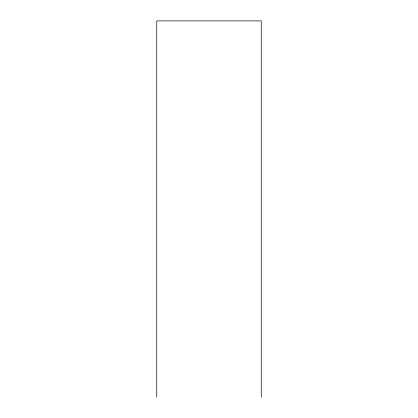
<?xml version="1.0" encoding="UTF-8"?>
<svg xmlns="http://www.w3.org/2000/svg" width="418" height="418" viewBox="0 0 418 418"><rect width="100%" height="100%" fill="white"/><g stroke="black" fill="none" stroke-linecap="round" stroke-linejoin="round"><path stroke-width="0.63" d="M261.25 397.1L261.25 20.9L156.75 20.9L156.75 397.1"/></g></svg>
